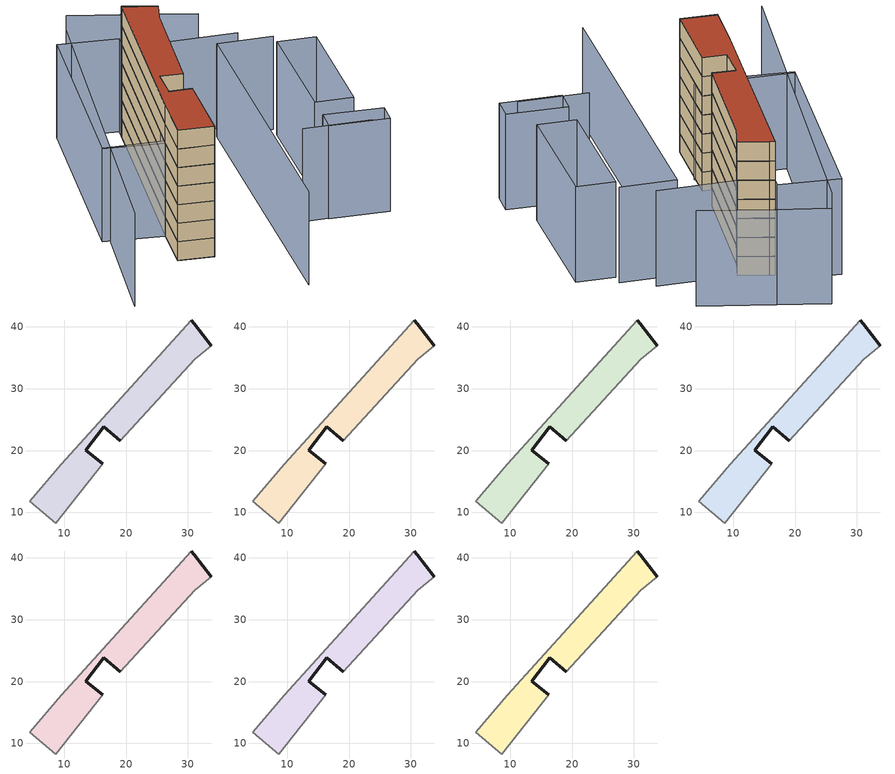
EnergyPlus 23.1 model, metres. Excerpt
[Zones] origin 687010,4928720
57f964dd22f39a17_F0_whole
 floor ground (EU_floor_Construction): 19.05,21.58 31.08,34.73 33.77,36.92 31.03,40.5 30.55,41.12 9.47,17.75 4.43,11.78 8.59,8.27 16.21,17.88 13.47,20.04 16.38,23.83 z0
 wall outside (EU_wall_Construction): 19.05,21.58 16.38,23.83 13.47,20.04 16.21,17.88 / 30.55,41.12 31.03,40.5 33.77,36.92 z0:3
 wall adiabatic (EU_wall_Construction): 33.77,36.92 31.08,34.73 19.05,21.58 / 16.21,17.88 8.59,8.27 4.43,11.78 9.47,17.75 30.55,41.12 z0:3
57f964dd22f39a17_F1_whole
 floor to 57f964dd22f39a17_F0_whole (EU_floor_Construction): 19.04,21.58 31.08,34.73 33.76,36.92 31.02,40.5 30.55,41.12 9.47,17.75 4.43,11.78 8.59,8.27 16.21,17.88 13.47,20.04 16.38,23.83 z3
 wall outside (EU_wall_Construction): 19.05,21.58 16.38,23.83 13.47,20.04 16.21,17.88 / 30.55,41.12 31.03,40.5 33.77,36.92 z3:6
 wall adiabatic (EU_wall_Construction): 33.77,36.92 31.08,34.73 19.05,21.58 / 16.21,17.88 8.59,8.27 4.43,11.78 9.47,17.75 30.55,41.12 z3:6
57f964dd22f39a17_F2_whole
 floor to 57f964dd22f39a17_F1_whole (EU_floor_Construction): 19.04,21.58 31.08,34.73 33.76,36.92 31.02,40.5 30.55,41.12 9.47,17.75 4.43,11.78 8.59,8.27 16.21,17.88 13.47,20.04 16.38,23.83 z6
 wall outside (EU_wall_Construction): 19.05,21.58 16.38,23.83 13.47,20.04 16.21,17.88 / 30.55,41.12 31.03,40.5 33.77,36.92 z6:9
 wall adiabatic (EU_wall_Construction): 33.77,36.92 31.08,34.73 19.05,21.58 / 16.21,17.88 8.59,8.27 4.43,11.78 9.47,17.75 30.55,41.12 z6:9
57f964dd22f39a17_F3_whole
 floor to 57f964dd22f39a17_F2_whole (EU_floor_Construction): 19.04,21.58 31.08,34.73 33.76,36.92 31.02,40.5 30.55,41.12 9.47,17.75 4.43,11.78 8.59,8.27 16.21,17.88 13.47,20.04 16.38,23.83 z9
 wall outside (EU_wall_Construction): 19.05,21.58 16.38,23.83 13.47,20.04 16.21,17.88 / 30.55,41.12 31.03,40.5 33.77,36.92 z9:12
 wall adiabatic (EU_wall_Construction): 33.77,36.92 31.08,34.73 19.05,21.58 / 16.21,17.88 8.59,8.27 4.43,11.78 9.47,17.75 30.55,41.12 z9:12
57f964dd22f39a17_F4_whole
 floor to 57f964dd22f39a17_F3_whole (EU_floor_Construction): 19.04,21.58 31.08,34.73 33.76,36.92 31.02,40.5 30.55,41.12 9.47,17.75 4.43,11.78 8.59,8.27 16.21,17.88 13.47,20.04 16.38,23.83 z12
 wall outside (EU_wall_Construction): 19.05,21.58 16.38,23.83 13.47,20.04 16.21,17.88 / 30.55,41.12 31.03,40.5 33.77,36.92 z12:15
 wall adiabatic (EU_wall_Construction): 33.77,36.92 31.08,34.73 19.05,21.58 / 16.21,17.88 8.59,8.27 4.43,11.78 9.47,17.75 30.55,41.12 z12:15
57f964dd22f39a17_F5_whole
 floor to 57f964dd22f39a17_F4_whole (EU_floor_Construction): 19.04,21.58 31.08,34.73 33.76,36.92 31.02,40.5 30.55,41.12 9.47,17.75 4.43,11.78 8.59,8.27 16.21,17.88 13.47,20.04 16.38,23.83 z15
 wall outside (EU_wall_Construction): 19.05,21.58 16.38,23.83 13.47,20.04 16.21,17.88 / 30.55,41.12 31.03,40.5 33.77,36.92 z15:18
 wall adiabatic (EU_wall_Construction): 33.77,36.92 31.08,34.73 19.05,21.58 / 16.21,17.88 8.59,8.27 4.43,11.78 9.47,17.75 30.55,41.12 z15:18
57f964dd22f39a17_F6_whole
 floor to 57f964dd22f39a17_F5_whole (EU_floor_Construction): 19.04,21.58 31.08,34.73 33.76,36.92 31.02,40.5 30.55,41.12 9.47,17.75 4.43,11.78 8.59,8.27 16.21,17.88 13.47,20.04 16.38,23.83 z18
 wall outside (EU_wall_Construction): 19.05,21.58 16.38,23.83 13.47,20.04 16.21,17.88 / 30.55,41.12 31.03,40.5 33.77,36.92 z18:21
 wall adiabatic (EU_wall_Construction): 33.77,36.92 31.08,34.73 19.05,21.58 / 16.21,17.88 8.59,8.27 4.43,11.78 9.47,17.75 30.55,41.12 z18:21
 roof outside (EU_roof_Construction): 31.03,40.5 33.77,36.92 31.08,34.73 19.05,21.58 16.38,23.83 13.47,20.04 16.21,17.88 8.59,8.27 4.43,11.78 9.47,17.75 30.55,41.12 z21
shading: 24.74,4.57 32.98,-1.78 / 2.88,24.02 14,14.84 / 31.39,38.77 43.06,29.7 / 9.59,-7.79 38.6,30.1 / 38.6,30.1 45.3,24.97 / 29.01,49.76 -10.54,8.36 / 44.52,37.76 37.59,46.61 / 37.82,46.25 32.75,52.55 / 34.78,-3.63 27.69,2.07 / 27.69,2.07 29.88,4.79 / 29.88,4.79 36.97,-0.91 / 36.97,-0.91 34.78,-3.63 / 32.34,8.04 44.18,23.51 / 44.18,23.51 48.81,19.97 / 48.81,19.97 36.96,4.5 / 36.96,4.5 32.34,8.04 / 31.53,42.21 9.47,17.75 / 9.47,17.75 2.68,23.87 / 2.68,23.87 24.73,48.34 / 24.73,48.34 31.53,42.21 z0:15
[Building]
EU S2 Campaign: North Axis=0; Terrain=City; Solar Distribution=FullExterior
[Site:Location]
Bologna: Latitude=44.5; Longitude=11.25; Time Zone=1; Elevation=37
[SizingPeriod:WeatherFileDays]
AnnualSizingPeriod: Begin Month=1; Begin Day of Month=1; End Month=12; End Day of Month=31; Day of Week for Start Day=Monday; Use Weather File Daylight Saving Period=No; Use Weather File Rain and Snow Indicators=No
[MATERIAL]
EU_InternalMass_Material: Roughness=MediumRough; Thickness=0.1; Conductivity=1; Density=1800; Specific Heat=900; Thermal Absorptance=0.9; Solar Absorptance=0.7; Visible Absorptance=0.7
[MATERIAL:NOMASS] Roughness=MediumRough; Thermal Absorptance=0.9; Solar Absorptance=0.7; Visible Absorptance=0.7
Name | Thermal Resistance
EU_wall_NoMass | 0.905828
EU_roof_NoMass | 0.37593
EU_floor_NoMass | 0.67114
[CONSTRUCTION]
EU_wall_Construction: EU_wall_NoMass
EU_roof_Construction: EU_roof_NoMass
EU_floor_Construction: EU_floor_NoMass
EU_InternalMass_Construction: EU_InternalMass_Material
[ZONE] Type=1; Multiplier=1; Ceiling Height=autocalculate; Volume=514.719; Floor Area=autocalculate; Part of Total Floor Area=Yes
57f964dd22f39a17_F0_whole; 57f964dd22f39a17_F1_whole; 57f964dd22f39a17_F2_whole; 57f964dd22f39a17_F3_whole; 57f964dd22f39a17_F4_whole; 57f964dd22f39a17_F5_whole; 57f964dd22f39a17_F6_whole
[INTERNALMASS] Construction=EU_InternalMass_Construction; Surface Area=171.573
Name | Zone or ZoneList
57f964dd22f39a17_F0_whole_EU_InternalMass | 57f964dd22f39a17_F0_whole
57f964dd22f39a17_F1_whole_EU_InternalMass | 57f964dd22f39a17_F1_whole
57f964dd22f39a17_F2_whole_EU_InternalMass | 57f964dd22f39a17_F2_whole
57f964dd22f39a17_F3_whole_EU_InternalMass | 57f964dd22f39a17_F3_whole
57f964dd22f39a17_F4_whole_EU_InternalMass | 57f964dd22f39a17_F4_whole
57f964dd22f39a17_F5_whole_EU_InternalMass | 57f964dd22f39a17_F5_whole
57f964dd22f39a17_F6_whole_EU_InternalMass | 57f964dd22f39a17_F6_whole
[OTHEREQUIPMENT] Fuel Type=Electricity; Design Level Calculation Method=Watts/Area; Power per Zone Floor Area=1; Fraction Latent=0; Fraction Radiant=0; Fraction Lost=0; Carbon Dioxide Generation Rate=0; EndUse Subcategory=EU_Step8_InternalGains
Name | Zone or ZoneList or Space or SpaceList | Schedule
EU_Step8_InternalGain_57f964dd22f39a17_F0_whole_f000 | 57f964dd22f39a17_F0_whole | EU_Step8_GainSchedule_57f964dd22f39a17_F0_whole_f000
EU_Step8_InternalGain_57f964dd22f39a17_F1_whole_f000 | 57f964dd22f39a17_F1_whole | EU_Step8_GainSchedule_57f964dd22f39a17_F1_whole_f000
EU_Step8_InternalGain_57f964dd22f39a17_F2_whole_f000 | 57f964dd22f39a17_F2_whole | EU_Step8_GainSchedule_57f964dd22f39a17_F2_whole_f000
EU_Step8_InternalGain_57f964dd22f39a17_F3_whole_f000 | 57f964dd22f39a17_F3_whole | EU_Step8_GainSchedule_57f964dd22f39a17_F3_whole_f000
EU_Step8_InternalGain_57f964dd22f39a17_F4_whole_f000 | 57f964dd22f39a17_F4_whole | EU_Step8_GainSchedule_57f964dd22f39a17_F4_whole_f000
EU_Step8_InternalGain_57f964dd22f39a17_F5_whole_f000 | 57f964dd22f39a17_F5_whole | EU_Step8_GainSchedule_57f964dd22f39a17_F5_whole_f000
EU_Step8_InternalGain_57f964dd22f39a17_F6_whole_f000 | 57f964dd22f39a17_F6_whole | EU_Step8_GainSchedule_57f964dd22f39a17_F6_whole_f000
[ZONEVENTILATION:DESIGNFLOWRATE] Schedule=EU_AlwaysOn; Design Flow Rate Calculation Method=AirChanges/Hour; Air Changes per Hour=0.73129; Ventilation Type=Natural; Fan Pressure Rise=0; Fan Total Efficiency=1; Constant Term Coefficient=1; Temperature Term Coefficient=0; Velocity Term Coefficient=0; Velocity Squared Term Coefficient=0; Minimum Indoor Temperature=-100; Maximum Indoor Temperature=100; Delta Temperature=-100; Minimum Outdoor Temperature=-100; Maximum Outdoor Temperature=100; Maximum Wind Speed=40
Name | Zone or ZoneList or Space or SpaceList
EU_ConstantAir_57f964dd22f39a17_F0_whole | 57f964dd22f39a17_F0_whole
EU_ConstantAir_57f964dd22f39a17_F1_whole | 57f964dd22f39a17_F1_whole
EU_ConstantAir_57f964dd22f39a17_F2_whole | 57f964dd22f39a17_F2_whole
EU_ConstantAir_57f964dd22f39a17_F3_whole | 57f964dd22f39a17_F3_whole
EU_ConstantAir_57f964dd22f39a17_F4_whole | 57f964dd22f39a17_F4_whole
EU_ConstantAir_57f964dd22f39a17_F5_whole | 57f964dd22f39a17_F5_whole
EU_ConstantAir_57f964dd22f39a17_F6_whole | 57f964dd22f39a17_F6_whole
[HVACTEMPLATE:THERMOSTAT] Constant Heating Setpoint=20; Constant Cooling Setpoint=50
EU_HeatOnly_57f964dd22f39a17_F0_whole; EU_HeatOnly_57f964dd22f39a17_F1_whole; EU_HeatOnly_57f964dd22f39a17_F2_whole; EU_HeatOnly_57f964dd22f39a17_F3_whole; EU_HeatOnly_57f964dd22f39a17_F4_whole; EU_HeatOnly_57f964dd22f39a17_F5_whole; EU_HeatOnly_57f964dd22f39a17_F6_whole
[HVACTEMPLATE:ZONE:IDEALLOADSAIRSYSTEM] System Availability Schedule=EU_AlwaysOn; Maximum Heating Supply Air Temperature=50; Minimum Cooling Supply Air Temperature=13; Maximum Heating Supply Air Humidity Ratio=0.0156; Minimum Cooling Supply Air Humidity Ratio=0.0077; Heating Limit=NoLimit; Cooling Limit=NoLimit; Heating Availability Schedule=EU_AlwaysOn; Cooling Availability Schedule=EU_CoolingOff; Dehumidification Control Type=ConstantSensibleHeatRatio; Cooling Sensible Heat Ratio=0.7; Dehumidification Setpoint=60; Humidification Control Type=None; Humidification Setpoint=30; Outdoor Air Method=None; Outdoor Air Flow Rate per Person=0.00944; Outdoor Air Flow Rate per Zone Floor Area=0; Outdoor Air Flow Rate per Zone=0; Demand Controlled Ventilation Type=None; Outdoor Air Economizer Type=NoEconomizer; Heat Recovery Type=None; Sensible Heat Recovery Effectiveness=0.7; Latent Heat Recovery Effectiveness=0.65
Name | Template Thermostat
57f964dd22f39a17_F0_whole | EU_HeatOnly_57f964dd22f39a17_F0_whole
57f964dd22f39a17_F1_whole | EU_HeatOnly_57f964dd22f39a17_F1_whole
57f964dd22f39a17_F2_whole | EU_HeatOnly_57f964dd22f39a17_F2_whole
57f964dd22f39a17_F3_whole | EU_HeatOnly_57f964dd22f39a17_F3_whole
57f964dd22f39a17_F4_whole | EU_HeatOnly_57f964dd22f39a17_F4_whole
57f964dd22f39a17_F5_whole | EU_HeatOnly_57f964dd22f39a17_F5_whole
57f964dd22f39a17_F6_whole | EU_HeatOnly_57f964dd22f39a17_F6_whole
[SIZING:ZONE] Zone Cooling Design Supply Air Temperature Input Method=SupplyAirTemperature; Zone Cooling Design Supply Air Temperature=13; Zone Heating Design Supply Air Temperature Input Method=SupplyAirTemperature; Zone Heating Design Supply Air Temperature=50; Zone Cooling Design Supply Air Humidity Ratio=0.008; Zone Heating Design Supply Air Humidity Ratio=0.008; Cooling Design Air Flow Method=DesignDay; Cooling Design Air Flow Rate=0; Cooling Minimum Air Flow per Zone Floor Area=0.000762; Cooling Minimum Air Flow=0; Cooling Minimum Air Flow Fraction=0.2; Heating Design Air Flow Method=DesignDay; Heating Design Air Flow Rate=0; Heating Maximum Air Flow per Zone Floor Area=0.002032; Heating Maximum Air Flow=0.141576; Heating Maximum Air Flow Fraction=0.3; Account for Dedicated Outdoor Air System=No; Dedicated Outdoor Air System Control Strategy=NeutralSupplyAir; Dedicated Outdoor Air Low Setpoint Temperature for Design=autosize; Dedicated Outdoor Air High Setpoint Temperature for Design=autosize; Zone Load Sizing Method=Sensible Load Only No Latent Load; Zone Latent Cooling Design Supply Air Humidity Ratio Input Method=HumidityRatioDifference; Zone Cooling Design Supply Air Humidity Ratio Difference=0.005; Zone Latent Heating Design Supply Air Humidity Ratio Input Method=HumidityRatioDifference; Zone Humidification Design Supply Air Humidity Ratio Difference=0.005
57f964dd22f39a17_F0_whole; 57f964dd22f39a17_F1_whole; 57f964dd22f39a17_F2_whole; 57f964dd22f39a17_F3_whole; 57f964dd22f39a17_F4_whole; 57f964dd22f39a17_F5_whole; 57f964dd22f39a17_F6_whole
[SCHEDULE:CONSTANT]
Name | Hourly Value
EU_AlwaysOn | 1
EU_CoolingOff | 0
[SCHEDULE:FILE] Column Number=1; Rows to Skip at Top=0; Number of Hours of Data=8760; Column Separator=Comma; Interpolate to Timestep=No; Minutes per Item=60; Adjust Schedule for Daylight Savings=Yes
Name | File
EU_Step8_GainSchedule_57f964dd22f39a17_F0_whole_f000 | ../../schedules/57f964dd22f39a17/57f964dd22f39a17_F0_whole_f000_gain.csv
EU_Step8_GainSchedule_57f964dd22f39a17_F1_whole_f000 | ../../schedules/57f964dd22f39a17/57f964dd22f39a17_F1_whole_f000_gain.csv
EU_Step8_GainSchedule_57f964dd22f39a17_F2_whole_f000 | ../../schedules/57f964dd22f39a17/57f964dd22f39a17_F2_whole_f000_gain.csv
EU_Step8_GainSchedule_57f964dd22f39a17_F3_whole_f000 | ../../schedules/57f964dd22f39a17/57f964dd22f39a17_F3_whole_f000_gain.csv
EU_Step8_GainSchedule_57f964dd22f39a17_F4_whole_f000 | ../../schedules/57f964dd22f39a17/57f964dd22f39a17_F4_whole_f000_gain.csv
EU_Step8_GainSchedule_57f964dd22f39a17_F5_whole_f000 | ../../schedules/57f964dd22f39a17/57f964dd22f39a17_F5_whole_f000_gain.csv
EU_Step8_GainSchedule_57f964dd22f39a17_F6_whole_f000 | ../../schedules/57f964dd22f39a17/57f964dd22f39a17_F6_whole_f000_gain.csv
